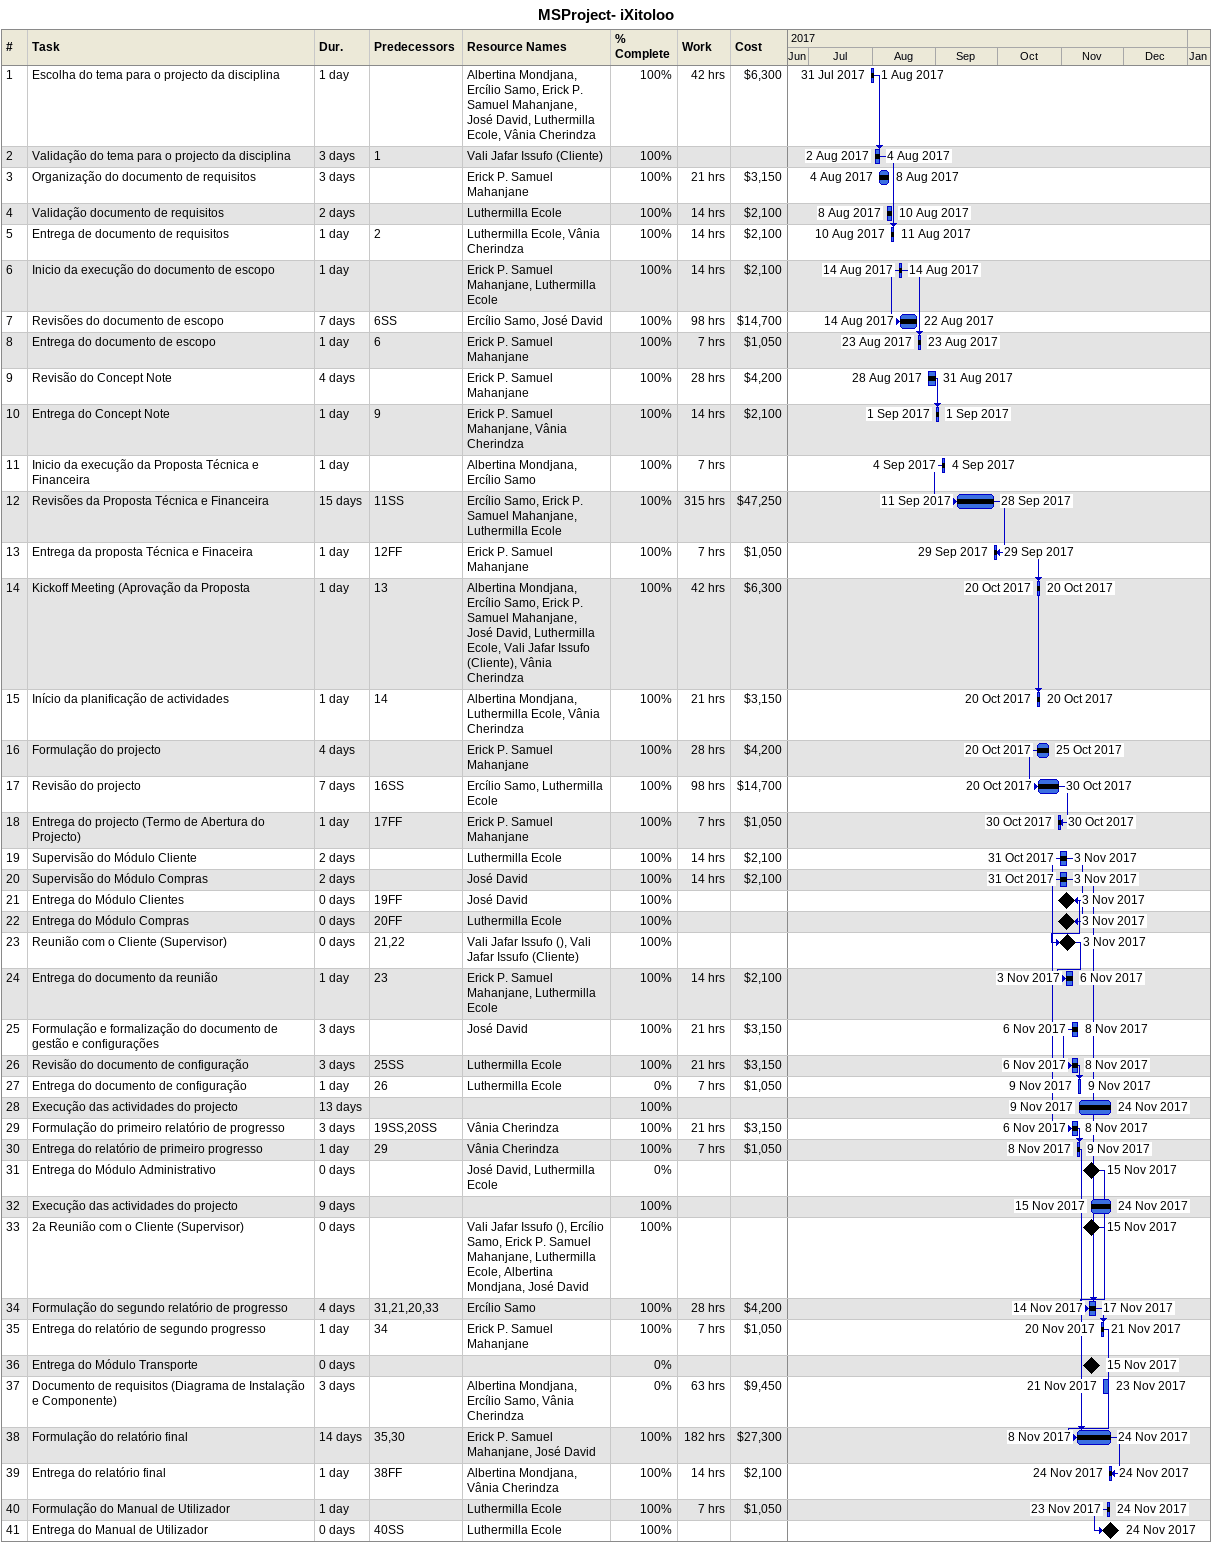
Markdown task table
MSProject- iXitoloo

| ID | Task | Duration | Start | Finish | Predecessors | Resources | % complete | Work (h) | Cost ($) |
|---|---|---|---|---|---|---|---|---|---|
| 1 | Escolha do tema para o projecto da disciplina | 1d | 2017-07-31 | 2017-08-01 |  | Albertina Mondjana, Ercílio Samo, Erick P. Samuel Mahanjane, José David, Luthermilla Ecole, Vânia Cherindza | 100 | 42 | 6300 |
| 2 | Validação do tema para o projecto da disciplina | 3d | 2017-08-02 | 2017-08-04 | 1 | Vali Jafar Issufo (Cliente) | 100 |  |  |
| 3 | Organização do documento de requisitos | 3d | 2017-08-04 | 2017-08-08 |  | Erick P. Samuel Mahanjane | 100 | 21 | 3150 |
| 4 | Validação documento de requisitos | 2d | 2017-08-08 | 2017-08-10 |  | Luthermilla Ecole | 100 | 14 | 2100 |
| 5 | Entrega de documento de requisitos | 1d | 2017-08-10 | 2017-08-11 | 2 | Luthermilla Ecole, Vânia Cherindza | 100 | 14 | 2100 |
| 6 | Inicio da execução do documento de escopo | 1d | 2017-08-14 | 2017-08-14 |  | Erick P. Samuel Mahanjane, Luthermilla Ecole | 100 | 14 | 2100 |
| 7 | Revisões do documento de escopo | 7d | 2017-08-14 | 2017-08-22 | 6SS | Ercílio Samo, José David | 100 | 98 | 14700 |
| 8 | Entrega do documento de escopo | 1d | 2017-08-23 | 2017-08-23 | 6 | Erick P. Samuel Mahanjane | 100 | 7 | 1050 |
| 9 | Revisão do Concept Note | 4d | 2017-08-28 | 2017-08-31 |  | Erick P. Samuel Mahanjane | 100 | 28 | 4200 |
| 10 | Entrega do Concept Note | 1d | 2017-09-01 | 2017-09-01 | 9 | Erick P. Samuel Mahanjane, Vânia Cherindza | 100 | 14 | 2100 |
| 11 | Inicio da execução da Proposta Técnica e Financeira | 1d | 2017-09-04 | 2017-09-04 |  | Albertina Mondjana, Ercílio Samo | 100 | 7 |  |
| 12 | Revisões da Proposta Técnica e Financeira | 15d | 2017-09-11 | 2017-09-28 | 11SS | Ercílio Samo, Erick P. Samuel Mahanjane, Luthermilla Ecole | 100 | 315 | 47250 |
| 13 | Entrega da proposta Técnica e Finaceira | 1d | 2017-09-29 | 2017-09-29 | 12FF | Erick P. Samuel Mahanjane | 100 | 7 | 1050 |
| 14 | Kickoff Meeting (Aprovação da Proposta | 1d | 2017-10-20 | 2017-10-20 | 13 | Albertina Mondjana, Ercílio Samo, Erick P. Samuel Mahanjane, José David, Luthermilla Ecole, Vali Jafar Issufo (Cliente), Vânia Cherindza | 100 | 42 | 6300 |
| 15 | Início da planificação de actividades | 1d | 2017-10-20 | 2017-10-20 | 14 | Albertina Mondjana, Luthermilla Ecole, Vânia Cherindza | 100 | 21 | 3150 |
| 16 | Formulação do projecto | 4d | 2017-10-20 | 2017-10-25 |  | Erick P. Samuel Mahanjane | 100 | 28 | 4200 |
| 17 | Revisão do projecto | 7d | 2017-10-20 | 2017-10-30 | 16SS | Ercílio Samo, Luthermilla Ecole | 100 | 98 | 14700 |
| 18 | Entrega do projecto (Termo de Abertura do Projecto) | 1d | 2017-10-30 | 2017-10-30 | 17FF | Erick P. Samuel Mahanjane | 100 | 7 | 1050 |
| 19 | Supervisão do Módulo Cliente | 2d | 2017-10-31 | 2017-11-03 |  | Luthermilla Ecole | 100 | 14 | 2100 |
| 20 | Supervisão do Módulo Compras | 2d | 2017-10-31 | 2017-11-03 |  | José David | 100 | 14 | 2100 |
| 21 | Entrega do Módulo Clientes | 0d | 2017-11-03 | 2017-11-03 | 19FF | José David | 100 |  |  |
| 22 | Entrega do Módulo Compras | 0d | 2017-11-03 | 2017-11-03 | 20FF | Luthermilla Ecole | 100 |  |  |
| 23 | Reunião com o Cliente (Supervisor) | 0d | 2017-11-03 | 2017-11-03 | 21, 22 | Vali Jafar Issufo (), Vali Jafar Issufo (Cliente) | 100 |  |  |
| 24 | Entrega do documento da reunião | 1d | 2017-11-03 | 2017-11-06 | 23 | Erick P. Samuel Mahanjane, Luthermilla Ecole | 100 | 14 | 2100 |
| 25 | Formulação e formalização do documento de gestão e configurações | 3d | 2017-11-06 | 2017-11-08 |  | José David | 100 | 21 | 3150 |
| 26 | Revisão do documento de configuração | 3d | 2017-11-06 | 2017-11-08 | 25SS | Luthermilla Ecole | 100 | 21 | 3150 |
| 27 | Entrega do documento de configuração | 1d | 2017-11-09 | 2017-11-09 | 26 | Luthermilla Ecole | 0 | 7 | 1050 |
| 28 | Execução das actividades do projecto | 13d | 2017-11-09 | 2017-11-24 |  |  | 100 |  |  |
| 29 | Formulação do primeiro relatório de progresso | 3d | 2017-11-06 | 2017-11-08 | 19SS, 20SS | Vânia Cherindza | 100 | 21 | 3150 |
| 30 | Entrega do relatório de primeiro progresso | 1d | 2017-11-08 | 2017-11-09 | 29 | Vânia Cherindza | 100 | 7 | 1050 |
| 31 | Entrega do Módulo Administrativo | 0d | 2017-11-15 | 2017-11-15 |  | José David, Luthermilla Ecole | 0 |  |  |
| 32 | Execução das actividades do projecto | 9d | 2017-11-15 | 2017-11-24 |  |  | 100 |  |  |
| 33 | 2a Reunião com o Cliente (Supervisor) | 0d | 2017-11-15 | 2017-11-15 |  | Vali Jafar Issufo (), Ercílio Samo, Erick P. Samuel Mahanjane, Luthermilla Ecole, Albertina Mondjana, José David | 100 |  |  |
| 34 | Formulação do segundo relatório de progresso | 4d | 2017-11-14 | 2017-11-17 | 31, 21, 20, 33 | Ercílio Samo | 100 | 28 | 4200 |
| 35 | Entrega do relatório de segundo progresso | 1d | 2017-11-20 | 2017-11-21 | 34 | Erick P. Samuel Mahanjane | 100 | 7 | 1050 |
| 36 | Entrega do Módulo Transporte | 0d | 2017-11-15 | 2017-11-15 |  |  | 0 |  |  |
| 37 | Documento de requisitos (Diagrama de Instalação e Componente) | 3d | 2017-11-21 | 2017-11-23 |  | Albertina Mondjana, Ercílio Samo, Vânia Cherindza | 0 | 63 | 9450 |
| 38 | Formulação do relatório final | 14d | 2017-11-08 | 2017-11-24 | 35, 30 | Erick P. Samuel Mahanjane, José David | 100 | 182 | 27300 |
| 39 | Entrega do relatório final | 1d | 2017-11-24 | 2017-11-24 | 38FF | Albertina Mondjana, Vânia Cherindza | 100 | 14 | 2100 |
| 40 | Formulação do Manual de Utilizador | 1d | 2017-11-23 | 2017-11-24 |  | Luthermilla Ecole | 100 | 7 | 1050 |
| 41 | Entrega do Manual de Utilizador | 0d | 2017-11-24 | 2017-11-24 | 40SS | Luthermilla Ecole | 100 |  |  |
